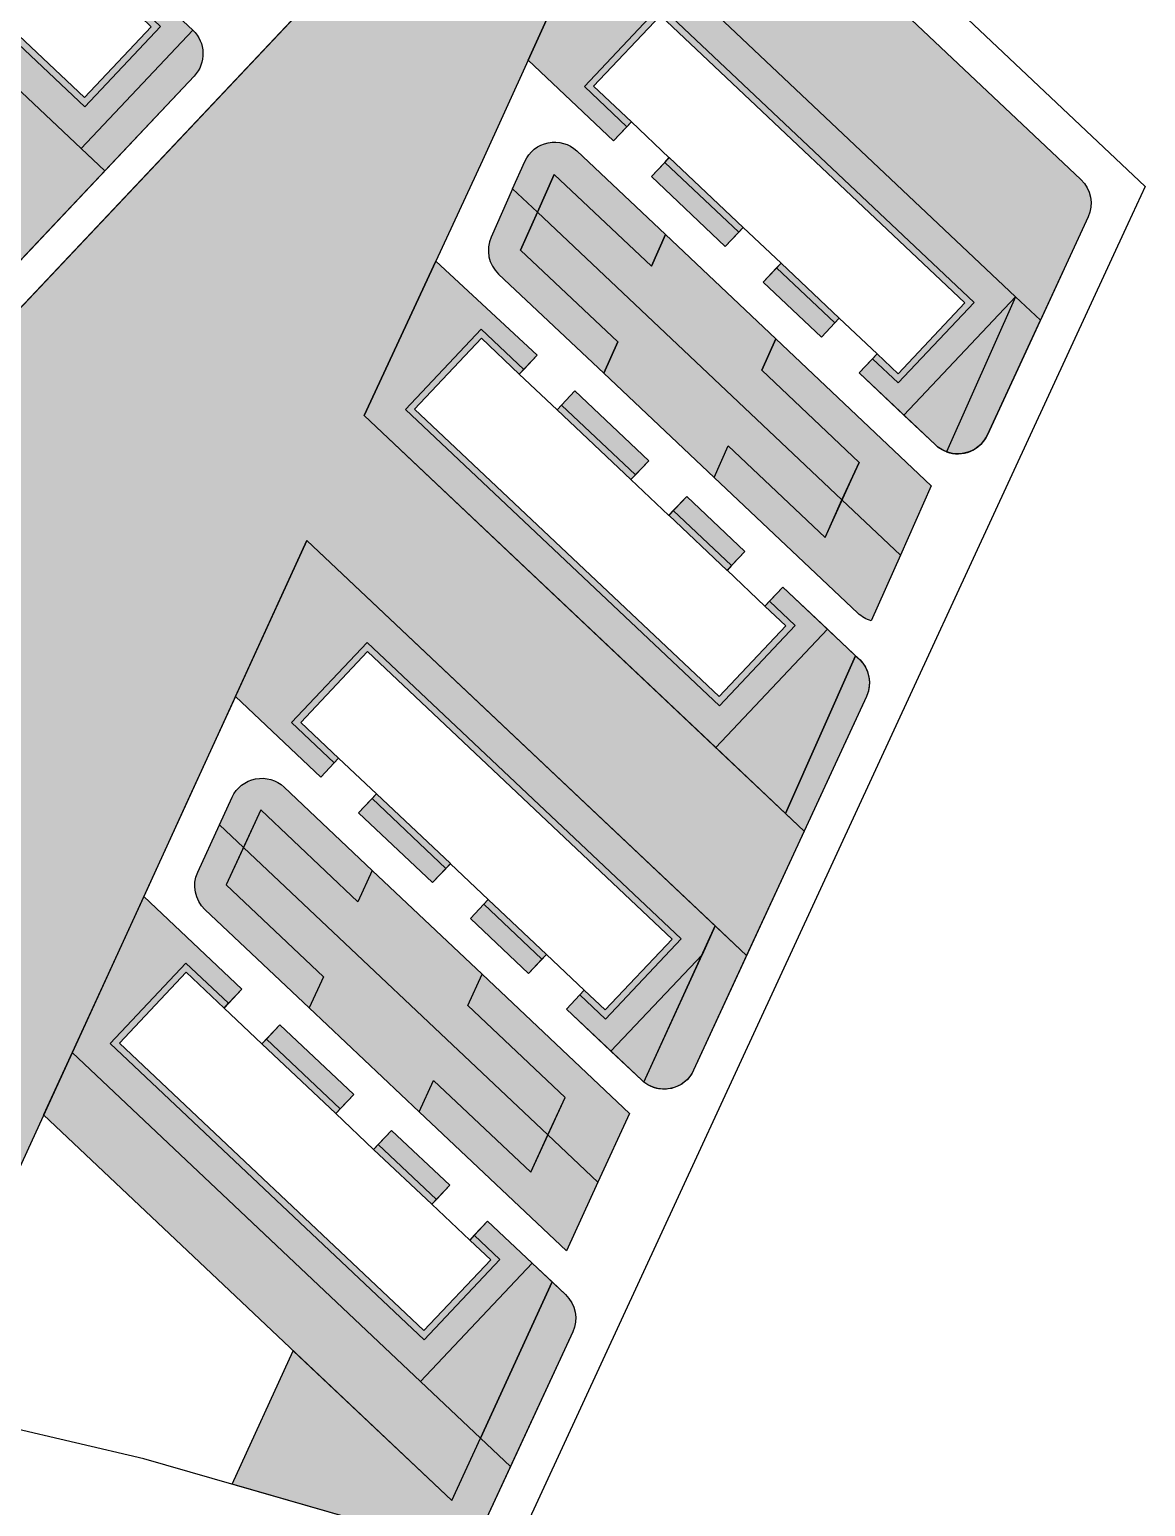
# Model space of a CAD drawing. Header units: millimetres. Extents: x 2240546 to 2245671, y 376439 to 383894.
# Drawn here: x 2243414.7 to 2243586.2, y 380646.7 to 380873.7 of the extents above; entities that cross this region are included whole.
import ezdxf

# ---------------------------------------------------------------- set-up
doc = ezdxf.new("R2010")
doc.units = ezdxf.units.MM
for name, color, linetype, true_color in [('благоустройство_внутридворовые_дороги', 7, 'Continuous', 0x000000), ('благоустройство_внутридворовые_площадки', 7, 'Continuous', 0x000000), ('благоустройство_зеленые насаждения', 7, 'Continuous', 0x000000), ('благоустройство_озеленение', 7, 'Continuous', 0x000000), ('благоустройство_отмостка', 7, 'Continuous', 0x000000), ('благоустройство_парковка', 7, 'Continuous', 0x000000), ('благоустройство_спорт', 7, 'Continuous', 0x000000)]:
    doc.layers.add(name, color=color, linetype=linetype, true_color=true_color)
for name, color, linetype, transparency in [('благоустройство_штриховка_внутридомовые_площадки', 221, 'Continuous', 0.5), ('благоустройство_штриховка_зеленые насаждения', 90, 'Continuous', 0.5), ('благоустройство_штриховка_озеленение', 105, 'Continuous', 0.5), ('благоустройство_штриховка_отмостка', 160, 'Continuous', 0.5), ('благоустройство_штриховка_парковка', 252, 'Continuous', 0.5), ('благоустройство_штриховка_спорт', 165, 'Continuous', 0.5)]:
    doc.layers.add(name, color=color, linetype=linetype, transparency=transparency)

msp = doc.modelspace()

# ---------------------------------------------------------------- hatches: boundary and pattern name
at = {"layer": 'благоустройство_штриховка_внутридомовые_площадки'}
h = msp.add_hatch(color=256, dxfattribs=at)
h.dxf.hatch_style = 1
edge = h.paths.add_edge_path()
edge.add_line((2243549.063335853, 380814.4235647134), (2243566.225057793, 380832.604984032))
edge.add_line((2243566.225057793, 380832.604984032), (2243555.621357352, 380808.771840796))
edge.add_arc((2243557.370053428, 380813.4560763024), 5.000000024477023, 226.6383800663928, 249.5286349224117, ccw=False)
edge.add_line((2243553.937050139, 380809.8209024878), (2243549.063335853, 380814.4235647134))
h = msp.add_hatch(color=256, dxfattribs=at)
h.dxf.hatch_style = 1
h.paths.add_polyline_path([(2243520.169423721, 380763.3191955733), (2243537.32231467, 380781.5065096038), (2243541.666590687, 380777.4067570152), (2243530.895333201, 380753.1970083591)])
h = msp.add_hatch(color=256, dxfattribs=at)
h.dxf.hatch_style = 1
edge = h.paths.add_edge_path()
edge.add_line((2243509.086807566, 380711.9195851831), (2243518.049251946, 380731.4664682487))
edge.add_line((2243518.049251946, 380731.4664682487), (2243504.051149347, 380716.6532753849))
edge.add_line((2243504.051149347, 380716.6532753849), (2243508.785934762, 380712.1818154884))
edge.add_arc((2243512.218938106, 380715.816989359), 5.000000102652403, 226.6383800521401, 231.2130642447967)
h = msp.add_hatch(color=256, dxfattribs=at)
h.dxf.hatch_style = 1
h.paths.add_polyline_path([(2243474.789643063, 380665.8958098685), (2243491.942534012, 380684.083123899), (2243495.000373316, 380681.1973992002), (2243483.999369483, 380657.2044653078)])
at = {"layer": 'благоустройство_штриховка_зеленые насаждения'}
h = msp.add_hatch(color=256, dxfattribs=at)
h.dxf.hatch_style = 1
h.paths.add_polyline_path([(2243421.218686549, 380716.4514529208), (2243416.816878283, 380706.8556069026), (2243479.598967946, 380647.6072917408), (2243483.999369483, 380657.2044653078)])
at = {"layer": 'благоустройство_штриховка_озеленение'}
h = msp.add_hatch(color=256, dxfattribs=at)
h.dxf.hatch_style = 1
h.paths.add_polyline_path([(2243393.083364985, 380913.5018079038), (2243395.143167079, 380915.6829123169), (2243385.633384978, 380924.6574235214), (2243368.48049403, 380906.47010949), (2243422.609046238, 380855.3882557696), (2243439.76761031, 380873.5702159967), (2243432.911509047, 380880.040412362), (2243430.854617311, 380877.8565614035), (2243434.799242104, 380874.133965131), (2243423.165732275, 380861.7988842883), (2243374.896934823, 380907.3508074426), (2243386.530444652, 380919.6858882869)])
h.paths.add_polyline_path([(2243398.901592626, 380908.0110670444), (2243400.96139472, 380910.1921714576), (2243412.322008304, 380899.4710053155), (2243410.262206209, 380897.2899009027)], flags=17)
h.paths.add_polyline_path([(2243416.08043385, 380891.7991600437), (2243418.140235944, 380893.9802644566), (2243427.093278985, 380885.5311555065), (2243425.036387248, 380883.3473045482)], flags=17)
h = msp.add_hatch(color=256, dxfattribs=at)
h.dxf.hatch_style = 1
edge = h.paths.add_edge_path()
edge.add_line((2243292.298866765, 380672.1389615147), (2243301.719471639, 380682.1214438571))
edge.add_line((2243301.719471639, 380682.1214438571), (2243280.766739256, 380690.5159991201))
edge.add_line((2243280.766739256, 380690.5159991201), (2243464.277631712, 380884.9721161057))
edge.add_line((2243464.277631712, 380884.9721161057), (2243496.457059055, 380919.0708358283))
edge.add_arc((2243500.093451101, 380915.6391230075), 4.999999999818117, 46.65871610468298, 136.658716103255, ccw=False)
edge.add_line((2243503.525163922, 380919.2755150538), (2243576.296644941, 380850.6000748867))
edge.add_arc((2243572.864932121, 380846.9636828403), 4.999999999865215, -24.81717559097177, 46.658716105598614, ccw=False)
edge.add_line((2243577.403190612, 380844.8650618973), (2243570.06014551, 380828.9857593945))
edge.add_line((2243570.06014551, 380828.9857593945), (2243566.225057793, 380832.604984032))
edge.add_line((2243566.225057793, 380832.604984032), (2243502.211958643, 380893.0150196544))
edge.add_line((2243502.211958643, 380893.0150196544), (2243491.305757834, 380868.9689498125))
edge.add_line((2243491.305757834, 380868.9689498125), (2243484.306865246, 380853.5377411869))
edge.add_line((2243484.306865246, 380853.5377411869), (2243477.119778872, 380838.0457052941))
edge.add_line((2243477.119778872, 380838.0457052941), (2243466.117130862, 380814.3290823056))
edge.add_line((2243466.117130862, 380814.3290823056), (2243533.762165869, 380750.4915392299))
edge.add_line((2243533.762165869, 380750.4915392299), (2243524.909000108, 380731.3466074778))
edge.add_line((2243524.909000108, 380731.3466074778), (2243457.313514329, 380795.1373902692))
edge.add_line((2243457.313514329, 380795.1373902692), (2243395.74694789, 380660.923618174))
edge.add_line((2243395.74694789, 380660.923618174), (2243368.141737666, 380664.4596065687))
edge.add_line((2243368.141737666, 380664.4596065687), (2243310.86894331, 380668.5329593073))
edge.add_line((2243310.86894331, 380668.5329593073), (2243292.298866765, 380672.1389615147))
h = msp.add_hatch(color=256, dxfattribs=at)
h.dxf.hatch_style = 1
h.paths.add_polyline_path([(2243343.999634178, 380902.0732460122), (2243357.696135981, 380916.6474554173), (2243426.245438273, 380851.9565429589), (2243412.518586993, 380837.4109747696)])
h = msp.add_hatch(color=256, dxfattribs=at)
h.dxf.hatch_style = 1
h.paths.add_polyline_path([(2243504.454749767, 380856.5512402543), (2243491.305757834, 380868.9689498126), (2243502.211958643, 380893.0150196544), (2243566.225057793, 380832.604984032), (2243549.063335853, 380814.4235647133), (2243542.210438706, 380820.8953373664), (2243544.272375911, 380823.074425154), (2243548.215679189, 380819.3504290439), (2243559.877194725, 380831.6909785926), (2243511.608388887, 380877.2429096614), (2243499.963052595, 380864.9194814512), (2243506.513777588, 380858.7330756194)])
h.paths.add_polyline_path([(2243510.271028203, 380851.0584346681), (2243512.330056026, 380853.2402700334), (2243523.686863612, 380842.5150723265), (2243521.627835791, 380840.3332369609)], flags=17)
h.paths.add_polyline_path([(2243527.444114227, 380834.8404313751), (2243529.503142049, 380837.0222667405), (2243538.456095053, 380828.5672330263), (2243536.394157848, 380826.3881452387)], flags=17)
h = msp.add_hatch(color=256, dxfattribs=at)
h.dxf.hatch_style = 1
h.paths.add_polyline_path([(2243466.117130862, 380814.3290823064), (2243477.119778872, 380838.0457052941), (2243492.698778951, 380823.618349495), (2243490.638976856, 380821.4372450809), (2243484.086056523, 380827.621325464), (2243472.452546694, 380815.2862446198), (2243520.721344146, 380769.7343214655), (2243532.354853975, 380782.0694023081), (2243528.410229182, 380785.7919985805), (2243530.467120919, 380787.9758495393), (2243537.32231467, 380781.5065096038), (2243520.169423721, 380763.3191955733)])
h.paths.add_polyline_path([(2243496.457204496, 380815.9465042215), (2243498.517006591, 380818.1276086357), (2243509.877620175, 380807.4064424942), (2243507.817818079, 380805.2253380803)], flags=17)
h.paths.add_polyline_path([(2243513.63604572, 380799.734597221), (2243515.695847815, 380801.9157016351), (2243524.648890857, 380793.4665926837), (2243522.59199912, 380791.282741725)], flags=17)
h = msp.add_hatch(color=256, dxfattribs=at)
h.dxf.hatch_style = 1
h.paths.add_polyline_path([(2243446.320618639, 380771.1731174157), (2243457.313514329, 380795.1373902693), (2243520.082662092, 380735.9012885561), (2243518.049251946, 380731.4664682487), (2243504.051149347, 380716.6532753849), (2243497.198252201, 380723.1250480381), (2243499.260189408, 380725.3041358274), (2243503.203492686, 380721.5801397173), (2243514.865008221, 380733.9206892659), (2243466.596202384, 380779.4726203348), (2243454.950866091, 380767.1491921245), (2243461.501591085, 380760.9627862931), (2243459.442563262, 380758.7809509274)])
h.paths.add_polyline_path([(2243465.258841699, 380753.2881453409), (2243467.317869522, 380755.4699807068), (2243478.674677108, 380744.744783), (2243476.615649285, 380742.562947634)], flags=17)
h.paths.add_polyline_path([(2243482.431927722, 380737.0701420474), (2243484.490955546, 380739.2519774139), (2243493.44390855, 380730.7969436998), (2243491.381971343, 380728.6178559107)], flags=17)
h = msp.add_hatch(color=256, dxfattribs=at)
h.dxf.hatch_style = 1
h.paths.add_polyline_path([(2243445.259196198, 380724.0138593763), (2243447.318998293, 380726.1949637902), (2243432.223207202, 380740.4410679408), (2243421.218686549, 380716.4514529208), (2243474.789643063, 380665.8958098685), (2243491.942534012, 380684.083123899), (2243485.087340261, 380690.5524638342), (2243483.030448524, 380688.3686128758), (2243486.975073318, 380684.6460166034), (2243475.341563488, 380672.3109357607), (2243427.072766036, 380717.8628589151), (2243438.706275865, 380730.1979397593)])
h.paths.add_polyline_path([(2243453.137225933, 380720.7042229307), (2243464.497839516, 380709.9830567891), (2243462.438037422, 380707.8019523755), (2243451.077423839, 380718.5231185169)], flags=17)
h.paths.add_polyline_path([(2243468.256265062, 380702.3112115163), (2243470.316067157, 380704.4923159299), (2243479.269110199, 380696.0432069786), (2243477.212218462, 380693.8593560202)], flags=17)
h = msp.add_hatch(color=256, dxfattribs=at)
h.dxf.hatch_style = 1
edge = h.paths.add_edge_path()
edge.add_line((2243455.20729003, 380670.6260512027), (2243479.598967946, 380647.6072917408))
edge.add_line((2243479.598967946, 380647.6072917408), (2243483.999369483, 380657.2044653078))
edge.add_line((2243483.999369483, 380657.2044653078), (2243488.611020479, 380652.8523873014))
edge.add_line((2243488.611020479, 380652.8523873014), (2243484.265334752, 380643.4548611664))
edge.add_arc((2243479.72707626, 380645.5534821086), 4.999999999968288, 253.9455468780289, 335.1828244185328, ccw=False)
edge.add_line((2243478.344322255, 380640.7484856094), (2243445.798191749, 380650.1144221579))
edge.add_line((2243445.798191749, 380650.1144221579), (2243455.20729003, 380670.6260512027))
at = {"layer": 'благоустройство_штриховка_отмостка'}
h = msp.add_hatch(color=256, dxfattribs=at)
h.dxf.hatch_style = 1
h.paths.add_polyline_path([(2243393.083364985, 380913.5018079038), (2243386.530444652, 380919.6858882869), (2243374.896934823, 380907.3508074426), (2243423.165732275, 380861.7988842883), (2243434.799242104, 380874.133965131), (2243430.854617311, 380877.8565614035), (2243430.168986732, 380877.128611084), (2243433.385848021, 380874.0928151666), (2243423.124569469, 380863.2127194479), (2243376.310328906, 380907.3919574071), (2243386.571607458, 380918.2720531272), (2243392.396764287, 380912.7747730992)])
h.paths.add_polyline_path([(2243398.901592626, 380908.0110670445), (2243410.262206209, 380897.2899009026), (2243409.575605511, 380896.5628660981), (2243398.214991928, 380907.2840322398)], flags=17)
h.paths.add_polyline_path([(2243415.384175406, 380891.0618987466), (2243416.08043385, 380891.7991600437), (2243425.036387248, 380883.3473045482), (2243424.350756669, 380882.6193542287)], flags=17)
h = msp.add_hatch(color=256, dxfattribs=at)
h.dxf.hatch_style = 1
h.paths.add_polyline_path([(2243512.330056026, 380853.2402700334), (2243513.020298629, 380853.971681094), (2243524.37320622, 380843.2423507817), (2243523.686863612, 380842.5150723265)], flags=17)
h.paths.add_polyline_path([(2243529.503142049, 380837.0222667405), (2243530.189484656, 380837.7495451956), (2243539.151766487, 380829.3024295794), (2243538.456095053, 380828.5672330263)], flags=17)
h.paths.add_polyline_path([(2243506.513777588, 380858.7330756194), (2243499.963052595, 380864.9194814512), (2243511.608388887, 380877.2429096614), (2243559.877194725, 380831.6909785926), (2243548.215679189, 380819.3504290439), (2243544.272375911, 380823.074425154), (2243544.959688313, 380823.8007877499), (2243548.1754719, 380820.763850258), (2243558.46308853, 380831.6505006575), (2243511.648839835, 380875.8297462928), (2243501.376914893, 380864.9597012883), (2243507.200120196, 380859.4603540745)])
h = msp.add_hatch(color=256, dxfattribs=at)
h.dxf.hatch_style = 1
h.paths.add_polyline_path([(2243495.766702336, 380815.2153381959), (2243496.457204496, 380815.9465042215), (2243507.817818079, 380805.2253380803), (2243507.123509206, 380804.490141164)], flags=17)
h.paths.add_polyline_path([(2243512.949445022, 380799.0075624165), (2243513.63604572, 380799.7345972211), (2243522.59199912, 380791.2827417249), (2243521.898029963, 380790.5459381386)], flags=17)
h.paths.add_polyline_path([(2243490.638976856, 380821.4372450809), (2243484.086056523, 380827.621325464), (2243472.452546694, 380815.2862446198), (2243520.721344146, 380769.7343214655), (2243532.354853975, 380782.0694023081), (2243528.410229182, 380785.7919985805), (2243527.721629729, 380785.0608961365), (2243530.936846287, 380782.02336051), (2243520.68018134, 380771.148156625), (2243473.865940777, 380815.3273945843), (2243484.127219329, 380826.2074903044), (2243489.952376158, 380820.7102102764)])
h = msp.add_hatch(color=256, dxfattribs=at)
h.dxf.hatch_style = 1
h.paths.add_polyline_path([(2243467.317869522, 380755.4699807068), (2243468.004212129, 380756.1972591618), (2243479.368724994, 380745.4802263022), (2243478.674677108, 380744.7447830001)], flags=17)
h.paths.add_polyline_path([(2243484.490955546, 380739.2519774139), (2243485.177298153, 380739.9792558689), (2243494.139579984, 380731.5321402528), (2243493.44390855, 380730.7969436998)], flags=17)
h.paths.add_polyline_path([(2243461.501591085, 380760.9627862931), (2243454.950866091, 380767.1491921245), (2243466.596202384, 380779.4726203348), (2243514.865008221, 380733.9206892659), (2243503.203492686, 380721.5801397173), (2243499.260189408, 380725.3041358274), (2243499.947501809, 380726.0304984233), (2243503.163285477, 380722.9935608552), (2243513.435210336, 380733.8636059355), (2243466.636653331, 380778.0594569662), (2243456.36472839, 380767.1894119617), (2243462.187933692, 380761.6900647481)])
h = msp.add_hatch(color=256, dxfattribs=at)
h.dxf.hatch_style = 1
h.paths.add_polyline_path([(2243445.259196198, 380724.0138593763), (2243438.706275865, 380730.1979397593), (2243427.072766036, 380717.8628589151), (2243475.341563488, 380672.3109357607), (2243486.975073318, 380684.6460166034), (2243483.030448524, 380688.3686128758), (2243482.344817945, 380687.6406625563), (2243485.561679234, 380684.604866639), (2243475.300400682, 380673.7247709203), (2243428.48616012, 380717.9040088795), (2243438.747438672, 380728.7841045997), (2243444.570643616, 380723.2847577229)])
h.paths.add_polyline_path([(2243467.560006619, 380701.5739502192), (2243468.256265062, 380702.3112115163), (2243477.212218462, 380693.8593560202), (2243476.526587883, 380693.1314057008)], flags=17)
h.paths.add_polyline_path([(2243450.390823141, 380717.7960837123), (2243451.077423839, 380718.5231185169), (2243462.438037422, 380707.8019523755), (2243461.751436723, 380707.074917571)], flags=17)
at = {"layer": 'благоустройство_штриховка_парковка'}
h = msp.add_hatch(color=256, dxfattribs=at)
h.dxf.hatch_style = 1
edge = h.paths.add_edge_path()
edge.add_line((2243404.293604637, 380951.0832894097), (2243400.377983847, 380954.7811425954))
edge.add_arc((2243403.826066714, 380958.4228050767), 5.015075381880311, 133.4359748721973, 226.5640251278027, ccw=False)
edge.add_line((2243400.377983847, 380962.064467558), (2243413.851793372, 380976.4017139768))
edge.add_line((2243413.851793372, 380976.4017139768), (2243421.434142166, 380969.2461479001))
edge.add_line((2243421.434142166, 380969.2461479001), (2243404.293604637, 380951.0832894097))
edge = h.paths.add_edge_path()
edge.add_line((2243461.729354415, 380896.8418344738), (2243478.8891365, 380915.0250853306))
edge.add_line((2243478.8891365, 380915.0250853306), (2243482.525528525, 380911.5933725298))
edge.add_line((2243482.525528525, 380911.5933725298), (2243468.797459266, 380897.0465137169))
edge.add_arc((2243465.161067219, 380900.4782265367), 5.000000000154956, 226.6587163787456, 316.65871612248884, ccw=False)
edge = h.paths.add_edge_path()
edge.add_line((2243422.609046238, 380855.3882557695), (2243439.767610324, 380873.5702159829))
edge.add_arc((2243436.335897489, 380869.9338239502), 4.999999999505014, -43.34128388580609, 46.65871588159149, ccw=False)
edge.add_line((2243439.972289536, 380866.5021111303), (2243426.245438273, 380851.9565429588))
edge.add_line((2243426.245438273, 380851.9565429588), (2243422.609046238, 380855.3882557695))
edge = h.paths.add_edge_path()
edge.add_line((2243357.696135981, 380916.6474554171), (2243371.385493306, 380931.2140625087))
edge.add_arc((2243375.029037727, 380927.7899445122), 4.999999999486873, 46.658716098273715, 136.7782641826004, ccw=False)
edge.add_line((2243378.460750547, 380931.4263365577), (2243382.31261599, 380927.791278551))
edge.add_line((2243382.31261599, 380927.791278551), (2243365.154051905, 380909.6093183391))
edge.add_line((2243365.154051905, 380909.6093183391), (2243357.696135981, 380916.6474554171))
edge = h.paths.add_edge_path()
edge.add_line((2243343.999634178, 380902.073246012), (2243351.427200621, 380895.0637501533))
edge.add_line((2243351.427200621, 380895.0637501533), (2243334.286677062, 380876.9009064672))
edge.add_line((2243334.286677062, 380876.9009064672), (2243330.525786866, 380880.4526344157))
edge.add_arc((2243333.958790141, 380884.0878082097), 5.000000000323319, 136.7782641794499, 226.6383800163195, ccw=False)
edge.add_line((2243330.315245721, 380887.5119262069), (2243343.999634178, 380902.073246012))
edge = h.paths.add_edge_path()
edge.add_line((2243391.721136385, 380822.6606697884), (2243408.882194954, 380840.8426875838))
edge.add_line((2243408.882194954, 380840.8426875838), (2243412.518586993, 380837.4109747697))
edge.add_line((2243412.518586993, 380837.4109747697), (2243398.790568781, 380822.8641700484))
edge.add_arc((2243395.15413966, 380826.2958435824), 4.999999999812039, 226.638380020199, 316.6593351103561, ccw=False)
edge = h.paths.add_edge_path()
edge.add_arc((2243366.328955947, 380795.7514261803), 4.999999999253488, -43.341283889953615, 46.65871609164623, ccw=False)
edge.add_line((2243369.965347993, 380792.3197133603), (2243356.238496739, 380777.7741452013))
edge.add_line((2243356.238496739, 380777.7741452013), (2243352.602104692, 380781.2058580228))
edge.add_line((2243352.602104692, 380781.2058580228), (2243369.760668768, 380799.3878182254))
edge = h.paths.add_edge_path()
edge.add_line((2243287.843976785, 380842.3189874535), (2243301.533364656, 380856.8856270468))
edge.add_arc((2243305.176878531, 380853.4614765483), 4.999999999446987, 46.658716100562685, 136.7777530750383, ccw=False)
edge.add_line((2243308.608591352, 380857.097868594), (2243312.305674444, 380853.608880804))
edge.add_line((2243312.305674444, 380853.608880804), (2243295.147110359, 380835.4269205924))
edge.add_line((2243295.147110359, 380835.4269205924), (2243287.843976785, 380842.3189874535))
edge = h.paths.add_edge_path()
edge.add_line((2243264.264038333, 380802.7018753035), (2243260.645969201, 380806.1187251942))
edge.add_arc((2243264.078972475, 380809.753898988), 4.999999999194873, 136.6874933136208, 226.6383800261262, ccw=False)
edge.add_line((2243260.440857286, 380813.1837849719), (2243274.147474982, 380827.7447780485))
edge.add_line((2243274.147474982, 380827.7447780485), (2243281.420259075, 380820.8813524066))
edge.add_line((2243281.420259075, 380820.8813524066), (2243264.264038333, 380802.7018753035))
edge = h.paths.add_edge_path()
edge.add_line((2243321.699787898, 380748.4604201406), (2243338.875253409, 380766.6602898381))
edge.add_line((2243338.875253409, 380766.6602898381), (2243342.511645458, 380763.2285770132))
edge.add_line((2243342.511645458, 380763.2285770132), (2243328.767892987, 380748.6650995899))
edge.add_arc((2243325.131500702, 380752.0968129488), 5.000000542854925, 226.6587222326264, 316.65871349777035, ccw=False)
edge = h.paths.add_edge_path()
edge.add_line((2243299.753727259, 380725.205420517), (2243277.83259455, 380701.9768356095))
edge.add_arc((2243281.264307369, 380705.6132276573), 4.999999999602799, 226.6587161321089, 316.6587161197966)
edge.add_line((2243284.900699416, 380702.1815148376), (2243299.958406481, 380718.1373156532))
edge.add_arc((2243296.322014434, 380721.5690284738), 5.00000000003693, 316.6587161083726, 406.6587160489153)
edge = h.paths.add_edge_path()
edge.add_line((2243225.140168813, 380761.2445228457), (2243222.087945858, 380758.010254753))
edge.add_line((2243222.087945858, 380758.010254753), (2243218.780924858, 380761.3346164114))
edge.add_arc((2243222.060687181, 380765.1448043329), 5.027362418767105, 136.8183629366926, 229.2785401982151, ccw=False)
edge.add_line((2243218.394794919, 380768.5850960084), (2243231.626257839, 380782.6198442365))
edge.add_arc((2243235.264373029, 380779.1899582519), 5.000000000265772, 46.658716110634316, 136.687493315603, ccw=False)
edge.add_line((2243238.69608585, 380782.8263502989), (2243242.298732917, 380779.4264830772))
edge.add_line((2243242.298732917, 380779.4264830772), (2243225.140168813, 380761.2445228457))
h = msp.add_hatch(color=256, dxfattribs=at)
h.dxf.hatch_style = 1
h.paths.add_polyline_path([(2243539.558465898, 380801.3960513046), (2243542.201849419, 380807.1489483956), (2243527.221106752, 380821.2965357057), (2243529.375627028, 380826.1390895511), (2243553.297171998, 380803.5479434655), (2243548.560195497, 380792.9009961954)])
edge = h.paths.add_edge_path()
edge.add_line((2243488.931676925, 380849.1732432639), (2243490.812852163, 380853.3993873987))
edge.add_arc((2243495.380750268, 380851.3660878877), 4.999999999394566, 46.63838001082388, 156.0048129440519, ccw=False)
edge.add_line((2243498.813753543, 380855.001261681), (2243512.42048677, 380842.151268152))
edge.add_line((2243512.42048677, 380842.151268152), (2243510.265966494, 380837.3087143066))
edge.add_line((2243510.265966494, 380837.3087143066), (2243495.342215432, 380851.4024796045))
edge.add_line((2243495.342215432, 380851.4024796045), (2243492.747143714, 380845.5725351644))
edge.add_line((2243492.747143714, 380845.5725351644), (2243488.931676925, 380849.1732432639))
h = msp.add_hatch(color=256, dxfattribs=at)
h.dxf.hatch_style = 1
edge = h.paths.add_edge_path()
edge.add_line((2243502.935559075, 380820.8327066191), (2243505.089810574, 380825.6746563551))
edge.add_line((2243505.089810574, 380825.6746563551), (2243490.16116639, 380839.7630216882))
edge.add_line((2243490.16116639, 380839.7630216882), (2243492.747143714, 380845.5725351636))
edge.add_line((2243492.747143714, 380845.5725351636), (2243488.931676925, 380849.1732432646))
edge.add_line((2243488.931676925, 380849.1732432646), (2243485.63181123, 380841.7599476975))
edge.add_arc((2243490.199709333, 380839.7266481856), 4.999999999300537, 156.0048129333508, 226.658716113818)
edge.add_line((2243486.767996514, 380836.0902561392), (2243502.935559075, 380820.8327066191))
edge = h.paths.add_edge_path()
edge.add_line((2243519.894265628, 380804.8285437124), (2243522.048517128, 380809.6704934484))
edge.add_line((2243522.048517128, 380809.6704934484), (2243536.973364091, 380795.5857116047))
edge.add_line((2243536.973364091, 380795.5857116047), (2243539.558465903, 380801.396051317))
edge.add_line((2243539.558465903, 380801.396051317), (2243548.560195497, 380792.9009961956))
edge.add_line((2243548.560195497, 380792.9009961956), (2243544.066601005, 380782.8010804416))
edge.add_arc((2243545.420118232, 380787.614394389), 5.000000003794283, 226.6626712670686, 254.2938697900658, ccw=False)
edge.add_line((2243541.988656439, 380783.9777654552), (2243519.894265628, 380804.8285437124))
h = msp.add_hatch(color=256, dxfattribs=at)
h.dxf.hatch_style = 1
edge = h.paths.add_edge_path()
edge.add_arc((2243557.370053413, 380813.4560762828), 5.000000000888328, 249.5286350037675, 335.1828244062426)
edge.add_line((2243561.908311905, 380811.3574553391), (2243570.06014551, 380828.9857593945))
edge.add_line((2243570.06014551, 380828.9857593945), (2243566.225057793, 380832.604984032))
edge.add_line((2243566.225057793, 380832.604984032), (2243555.621357352, 380808.771840796))
edge = h.paths.add_edge_path()
edge.add_arc((2243538.661236928, 380773.269226732), 5.113834966402852, -24.395130626133778, 54.00668900837297, ccw=False)
edge.add_line((2243543.318502397, 380771.1570746516), (2243533.762165869, 380750.4915392298))
edge.add_line((2243533.762165869, 380750.4915392298), (2243530.895333201, 380753.1970083592))
edge.add_line((2243530.895333201, 380753.1970083592), (2243541.666590687, 380777.4067570152))
edge = h.paths.add_edge_path()
edge.add_line((2243520.082662092, 380735.9012885561), (2243524.909000108, 380731.3466074778))
edge.add_line((2243524.909000108, 380731.3466074778), (2243516.757175421, 380713.718322695))
edge.add_arc((2243512.218938038, 380715.8169892826), 4.999999999576366, 231.2130643025964, 335.18224814000035, ccw=False)
edge.add_line((2243509.086807567, 380711.9195851839), (2243520.082662092, 380735.9012885561))
edge = h.paths.add_edge_path()
edge.add_line((2243483.999369483, 380657.2044653078), (2243495.000373316, 380681.1973991999))
edge.add_line((2243495.000373316, 380681.1973991999), (2243497.060811339, 380679.2529357075))
edge.add_arc((2243493.629098519, 380675.6165436611), 4.999999999503279, -24.81717558189058, 46.65871610902161, ccw=False)
edge.add_line((2243498.16735701, 380673.517922719), (2243488.611020479, 380652.8523873014))
edge.add_line((2243488.611020479, 380652.8523873014), (2243483.999369483, 380657.2044653078))
h = msp.add_hatch(color=256, dxfattribs=at)
h.dxf.hatch_style = 1
h.paths.add_polyline_path([(2243484.247741879, 380728.4780642797), (2243506.879331953, 380707.1051321325), (2243502.041015788, 380696.5528769319), (2243494.362482321, 380703.7992137972), (2243497.001982253, 380709.5559018542), (2243482.047276471, 380723.6789003235)])
edge = h.paths.add_edge_path()
edge.add_line((2243443.872949848, 380751.4468749113), (2243445.817699277, 380755.6863862529))
edge.add_arc((2243450.362357247, 380753.601659906), 5.000000000007952, 46.63838001974108, 155.358120768924, ccw=False)
edge.add_line((2243453.795360522, 380757.2368337), (2243467.358596439, 380744.4279183734))
edge.add_line((2243467.358596439, 380744.4279183734), (2243465.158131029, 380739.6287544155))
edge.add_line((2243465.158131029, 380739.6287544155), (2243450.201456014, 380753.7536125989))
edge.add_line((2243450.201456014, 380753.7536125989), (2243447.551055214, 380747.9757966613))
edge.add_line((2243447.551055214, 380747.9757966613), (2243443.872949848, 380751.4468749113))
h = msp.add_hatch(color=256, dxfattribs=at)
h.dxf.hatch_style = 1
edge = h.paths.add_edge_path()
edge.add_line((2243457.671348585, 380723.3002557631), (2243441.63919323, 380738.4300196582))
edge.add_arc((2243445.070906051, 380742.0664117037), 4.999999999230218, 155.3581207614429, 226.6587160987316, ccw=False)
edge.add_line((2243440.526248083, 380744.1511380509), (2243443.872949848, 380751.4468749113))
edge.add_line((2243443.872949848, 380751.4468749113), (2243447.551055214, 380747.9757966613))
edge.add_line((2243447.551055214, 380747.9757966613), (2243444.909970243, 380742.2182890251))
edge.add_line((2243444.909970243, 380742.2182890251), (2243459.871549355, 380728.0988425507))
edge.add_line((2243459.871549355, 380728.0988425507), (2243457.671348585, 380723.3002557631))
h.paths.add_polyline_path([(2243494.362482321, 380703.7992137972), (2243502.041015788, 380696.5528769319), (2243497.200574085, 380685.9959859836), (2243474.564122214, 380707.3583146636), (2243476.764322982, 380712.1569014468), (2243491.722241387, 380698.0409096323)])
at = {"layer": 'благоустройство_штриховка_спорт'}
h = msp.add_hatch(color=256, dxfattribs=at)
h.dxf.hatch_style = 1
h.paths.add_polyline_path([(2243492.747143714, 380845.5725351639), (2243495.342215432, 380851.4024796045), (2243510.265966494, 380837.3087143066), (2243512.42048677, 380842.151268152), (2243529.375627028, 380826.1390895512), (2243527.221106752, 380821.2965357058), (2243542.201849419, 380807.1489483956), (2243539.558465901, 380801.3960513131)])
h = msp.add_hatch(color=256, dxfattribs=at)
h.dxf.hatch_style = 1
h.paths.add_polyline_path([(2243492.747143714, 380845.5725351645), (2243490.16116639, 380839.7630216882), (2243505.089810574, 380825.6746563551), (2243502.935559075, 380820.8327066191), (2243519.894265628, 380804.8285437125), (2243522.048517128, 380809.6704934485), (2243536.973364091, 380795.5857116047), (2243539.558465898, 380801.3960513046)])
h = msp.add_hatch(color=256, dxfattribs=at)
h.dxf.hatch_style = 1
h.paths.add_polyline_path([(2243467.358596438, 380744.4279183716), (2243465.158131029, 380739.6287544155), (2243450.201456014, 380753.7536125989), (2243447.551055214, 380747.9757966611), (2243494.362482321, 380703.7992137974), (2243497.001982253, 380709.5559018546), (2243482.047276471, 380723.6789003236), (2243484.247741879, 380728.4780642797)])
h = msp.add_hatch(color=256, dxfattribs=at)
h.dxf.hatch_style = 1
h.paths.add_polyline_path([(2243447.551055214, 380747.975796661), (2243444.909970243, 380742.2182890251), (2243459.871549355, 380728.0988425507), (2243457.671348587, 380723.3002557675), (2243474.564122214, 380707.3583146636), (2243476.764322982, 380712.1569014469), (2243491.722241387, 380698.0409096323), (2243494.362482321, 380703.7992137973)])

# ---------------------------------------------------------------- linework, layer by layer
at = {"layer": 'благоустройство_внутридворовые_дороги'}
for points in [[(2243544.10982275, 381090.4181620236, 0.1818994325673303), (2243506.587742704, 381074.713142784), (2243487.339432858, 381054.314597073), (2243435.110150063, 380998.9642093725, 0.4141977932263884), (2243435.315014046, 380991.896300292), (2243586.171366257, 380849.5311011097), (2243583.515416528, 380843.7876215848), (2243490.597536926, 380642.8531185214, 0.4410197066688025), (2243493.456607636, 380636.0448979792), (2243560.341483357, 380612.1973789323), (2243679.528113521, 380564.1816204127), (2243807.507423987, 380513.7828000354), (2243860.475221563, 380493.6782017613, 0.5629977559706372), (2243873.954863821, 380504.1997807116), (2243861.209808682, 380612.1604758243, 0.1605629626930883), (2243791.097908306, 380756.9238595267, -0.1501426707143019), (2243754.406547952, 380834.0268212652), (2243728.459032039, 381072.5808065223, 0.3828248066154814), (2243708.576301623, 381090.4181620236), (2243544.10982275, 381090.4181620236)], [(2243280.766739256, 380690.5159991201), (2243368.43971948, 380783.418099212), (2243496.457059055, 380919.0708358283, -0.4142135623721771)], [(2243503.525163922, 380919.2755150538), (2243576.296644941, 380850.6000748867, -0.3223932855789519), (2243577.403190612, 380844.8650618973), (2243561.908311905, 380811.3574553391, -0.5125214090773872), (2243553.937050139, 380809.8209024878), (2243542.210438706, 380820.8953373664), (2243544.959688313, 380823.8007877499), (2243539.143407455, 380829.2935956222), (2243536.394157848, 380826.3881452387), (2243527.444114227, 380834.8404313751), (2243530.189484656, 380837.7495451956), (2243524.37320622, 380843.2423507817), (2243521.62783579, 380840.3332369612), (2243510.271028203, 380851.0584346681), (2243513.016398633, 380853.9675484885), (2243507.200120196, 380859.4603540746), (2243504.454749767, 380856.5512402543), (2243491.305757834, 380868.9689498128), (2243484.306865246, 380853.5377411869), (2243477.119778872, 380838.0457052941), (2243492.698778951, 380823.618349495), (2243489.950424265, 380820.7081434361), (2243495.766702336, 380815.215338196), (2243498.517006591, 380818.1276086357), (2243509.877620175, 380807.4064424942), (2243507.123509206, 380804.490141164), (2243512.939787277, 380798.997335924), (2243515.695847815, 380801.9157016351), (2243524.648890857, 380793.4665926837), (2243521.906368541, 380790.5547914055), (2243527.721629729, 380785.0608961365), (2243530.467120919, 380787.9758495393), (2243542.211956725, 380776.8920876397, -0.3223932855508126), (2243543.318502397, 380771.1570746509), (2243516.757196529, 380713.7183683402, -0.5125214091265626), (2243508.785934762, 380712.1818154885), (2243497.198252201, 380723.1250480381), (2243499.947501809, 380726.0304984233), (2243494.131220952, 380731.5233062956), (2243491.381971343, 380728.6178559107), (2243482.431927722, 380737.0701420474), (2243485.177298153, 380739.9792558689), (2243479.361019716, 380745.4720614552), (2243476.615649285, 380742.562947634), (2243465.258841699, 380753.2881453409), (2243468.004212129, 380756.1972591618), (2243462.187933692, 380761.6900647481), (2243459.442563262, 380758.7809509274), (2243446.320618639, 380771.1731174161), (2243439.266100439, 380755.7944215952), (2243439.266100439, 380755.7944215949), (2243432.223207202, 380740.4410679408), (2243447.318998293, 380726.1949637902), (2243444.570643607, 380723.2847577314), (2243450.390823141, 380717.7960837123), (2243453.137225933, 380720.7042229307), (2243464.497839516, 380709.9830567891), (2243461.743728548, 380707.0667554592), (2243467.560006619, 380701.5739502192), (2243470.316067157, 380704.4923159299), (2243479.269110199, 380696.0432069786), (2243476.526587883, 380693.1314057008), (2243482.344817945, 380687.6406625563), (2243485.087340261, 380690.5524638342), (2243497.060811339, 380679.2529357075, -0.3223932855733009), (2243498.16735701, 380673.5179227188), (2243484.265334752, 380643.4548611666, -0.3700961540313932)], [(2243432.911509047, 380880.040412362), (2243439.76761031, 380873.5702159967, -0.4142135623044687), (2243439.972289536, 380866.5021111303), (2243398.790531707, 380822.8641307625)]]:
    msp.add_lwpolyline(points, format="xyb", dxfattribs=at)
msp.add_lwpolyline([(2243529.375627028, 380826.1390895513), (2243512.42048677, 380842.151268152), (2243510.265966494, 380837.3087143066), (2243495.342215432, 380851.4024796045), (2243490.16116639, 380839.7630216882), (2243505.089810574, 380825.6746563551), (2243502.935559075, 380820.8327066191), (2243519.894265625, 380804.8285437054), (2243522.048517128, 380809.6704934485), (2243536.973364091, 380795.5857116047), (2243542.201849419, 380807.1489483956), (2243527.221106752, 380821.2965357058)], close=True, dxfattribs=at)
for points in [[(2243444.909970243, 380742.2182890251), (2243459.871549355, 380728.0988425507), (2243457.671348585, 380723.3002557631), (2243474.56412221, 380707.3583146558), (2243476.764322982, 380712.1569014469), (2243491.722241387, 380698.0409096323), (2243497.001982253, 380709.5559018546), (2243482.047276471, 380723.6789003236), (2243484.247741879, 380728.4780642809), (2243467.358596439, 380744.4279183734), (2243465.158131029, 380739.6287544155), (2243450.201456014, 380753.7536125989), (2243444.909970243, 380742.2182890251)], [(2243478.344322255, 380640.7484856094), (2243432.221626506, 380654.021407309), (2243411.229577099, 380658.9404274374), (2243368.141737666, 380664.4596065687), (2243310.86894331, 380668.5329593073)]]:
    msp.add_lwpolyline(points, dxfattribs=at)
at = {"layer": 'благоустройство_внутридворовые_площадки'}
for points in [[(2243549.063335853, 380814.4235647134), (2243566.225057793, 380832.604984032), (2243555.621357352, 380808.771840796, -0.1002110196498625), (2243553.937050139, 380809.8209024878)], [(2243509.086807566, 380711.9195851831), (2243518.049251946, 380731.4664682487), (2243504.051149347, 380716.6532753849), (2243508.785934762, 380712.1818154884, 0.01996347680094701)]]:
    msp.add_lwpolyline(points, format="xyb", close=True, dxfattribs=at)
for points in [[(2243520.169423721, 380763.3191955733), (2243537.32231467, 380781.5065096038), (2243541.666590687, 380777.4067570152), (2243530.895333201, 380753.1970083591)], [(2243474.789643063, 380665.8958098685), (2243491.942534012, 380684.083123899), (2243495.000373316, 380681.1973992002), (2243483.999369483, 380657.2044653078)]]:
    msp.add_lwpolyline(points, close=True, dxfattribs=at)
at = {"layer": 'благоустройство_зеленые насаждения'}
msp.add_lwpolyline([(2243421.218686549, 380716.4514529208), (2243416.816878283, 380706.8556069026), (2243479.598967946, 380647.6072917408), (2243483.999369483, 380657.2044653078)], close=True, dxfattribs=at)
at = {"layer": 'благоустройство_озеленение'}
for points in [[(2243393.083364985, 380913.5018079038), (2243395.143167079, 380915.6829123169), (2243385.633384978, 380924.6574235214), (2243368.48049403, 380906.47010949), (2243422.609046238, 380855.3882557696), (2243439.76761031, 380873.5702159967), (2243432.911509047, 380880.040412362), (2243430.854617311, 380877.8565614035), (2243434.799242104, 380874.133965131), (2243423.165732275, 380861.7988842883), (2243374.896934823, 380907.3508074426), (2243386.530444652, 380919.6858882869)], [(2243343.999634178, 380902.0732460122), (2243357.696135981, 380916.6474554173), (2243426.245438273, 380851.9565429589), (2243412.518586993, 380837.4109747696)], [(2243504.454749767, 380856.5512402543), (2243491.305757834, 380868.9689498126), (2243502.211958643, 380893.0150196544), (2243566.225057793, 380832.604984032), (2243549.063335853, 380814.4235647133), (2243542.210438706, 380820.8953373664), (2243544.272375911, 380823.074425154), (2243548.215679189, 380819.3504290439), (2243559.877194725, 380831.6909785926), (2243511.608388887, 380877.2429096614), (2243499.963052595, 380864.9194814512), (2243506.513777588, 380858.7330756194)], [(2243510.271028203, 380851.0584346681), (2243512.330056026, 380853.2402700334), (2243523.686863612, 380842.5150723265), (2243521.627835791, 380840.3332369609)], [(2243466.117130862, 380814.3290823064), (2243477.119778872, 380838.0457052941), (2243492.698778951, 380823.618349495), (2243490.638976856, 380821.4372450809), (2243484.086056523, 380827.621325464), (2243472.452546694, 380815.2862446198), (2243520.721344146, 380769.7343214655), (2243532.354853975, 380782.0694023081), (2243528.410229182, 380785.7919985805), (2243530.467120919, 380787.9758495393), (2243537.32231467, 380781.5065096038), (2243520.169423721, 380763.3191955733)], [(2243527.444114227, 380834.8404313751), (2243529.503142049, 380837.0222667405), (2243538.456095053, 380828.5672330263), (2243536.394157848, 380826.3881452387)], [(2243496.457204496, 380815.9465042215), (2243498.517006591, 380818.1276086357), (2243509.877620175, 380807.4064424942), (2243507.817818079, 380805.2253380803)], [(2243513.63604572, 380799.734597221), (2243515.695847815, 380801.9157016351), (2243524.648890857, 380793.4665926837), (2243522.59199912, 380791.282741725)], [(2243446.320618639, 380771.1731174157), (2243457.313514329, 380795.1373902693), (2243520.082662092, 380735.9012885561), (2243518.049251946, 380731.4664682487), (2243504.051149347, 380716.6532753849), (2243497.198252201, 380723.1250480381), (2243499.260189408, 380725.3041358274), (2243503.203492686, 380721.5801397173), (2243514.865008221, 380733.9206892659), (2243466.596202384, 380779.4726203348), (2243454.950866091, 380767.1491921245), (2243461.501591085, 380760.9627862931), (2243459.442563262, 380758.7809509274)], [(2243465.258841699, 380753.2881453409), (2243467.317869522, 380755.4699807068), (2243478.674677108, 380744.744783), (2243476.615649285, 380742.562947634)], [(2243445.259196198, 380724.0138593763), (2243447.318998293, 380726.1949637902), (2243432.223207202, 380740.4410679408), (2243421.218686549, 380716.4514529208), (2243474.789643063, 380665.8958098685), (2243491.942534012, 380684.083123899), (2243485.087340261, 380690.5524638342), (2243483.030448524, 380688.3686128758), (2243486.975073318, 380684.6460166034), (2243475.341563488, 380672.3109357607), (2243427.072766036, 380717.8628589151), (2243438.706275865, 380730.1979397593)], [(2243482.431927722, 380737.0701420474), (2243484.490955546, 380739.2519774139), (2243493.44390855, 380730.7969436998), (2243491.381971343, 380728.6178559107)], [(2243453.137225933, 380720.7042229307), (2243464.497839516, 380709.9830567891), (2243462.438037422, 380707.8019523755), (2243451.077423839, 380718.5231185169)], [(2243468.256265062, 380702.3112115163), (2243470.316067157, 380704.4923159299), (2243479.269110199, 380696.0432069786), (2243477.212218462, 380693.8593560202)]]:
    msp.add_lwpolyline(points, close=True, dxfattribs=at)
for points in [[(2243292.298866765, 380672.1389615147), (2243301.719471639, 380682.1214438571), (2243280.766739256, 380690.5159991201), (2243464.277631712, 380884.9721161057), (2243496.457059055, 380919.0708358283, -0.4142135623706152), (2243503.525163922, 380919.2755150538), (2243576.296644941, 380850.6000748867, -0.3223932855922593), (2243577.403190612, 380844.8650618973), (2243570.06014551, 380828.9857593945), (2243566.225057793, 380832.604984032), (2243502.211958643, 380893.0150196544), (2243491.305757834, 380868.9689498125), (2243484.306865246, 380853.5377411869), (2243477.119778872, 380838.0457052941), (2243466.117130862, 380814.3290823056), (2243533.762165869, 380750.4915392299), (2243524.909000108, 380731.3466074778), (2243457.313514329, 380795.1373902692), (2243395.74694789, 380660.923618174), (2243368.141737666, 380664.4596065687), (2243310.86894331, 380668.5329593073)], [(2243455.20729003, 380670.6260512027), (2243479.598967946, 380647.6072917408), (2243483.999369483, 380657.2044653078), (2243488.611020479, 380652.8523873014), (2243484.265334752, 380643.4548611664, -0.3700961540409209), (2243478.344322255, 380640.7484856094), (2243445.798191749, 380650.1144221579)]]:
    msp.add_lwpolyline(points, format="xyb", close=True, dxfattribs=at)
at = {"layer": 'благоустройство_отмостка'}
for points in [[(2243393.083364985, 380913.5018079038), (2243386.530444652, 380919.6858882869), (2243374.896934823, 380907.3508074426), (2243423.165732275, 380861.7988842883), (2243434.799242104, 380874.133965131), (2243430.854617311, 380877.8565614035), (2243430.168986732, 380877.128611084), (2243433.385848021, 380874.0928151666), (2243423.124569469, 380863.2127194479), (2243376.310328906, 380907.3919574071), (2243386.571607458, 380918.2720531272), (2243392.396764287, 380912.7747730992)], [(2243506.513777588, 380858.7330756194), (2243499.963052595, 380864.9194814512), (2243511.608388887, 380877.2429096614), (2243559.877194725, 380831.6909785926), (2243548.215679189, 380819.3504290439), (2243544.272375911, 380823.074425154), (2243544.959688313, 380823.8007877499), (2243548.1754719, 380820.763850258), (2243558.46308853, 380831.6505006575), (2243511.648839835, 380875.8297462928), (2243501.376914893, 380864.9597012883), (2243507.200120196, 380859.4603540745)], [(2243512.330056026, 380853.2402700334), (2243513.020298629, 380853.971681094), (2243524.37320622, 380843.2423507817), (2243523.686863612, 380842.5150723265)], [(2243529.503142049, 380837.0222667405), (2243530.189484656, 380837.7495451956), (2243539.151766487, 380829.3024295794), (2243538.456095053, 380828.5672330263)], [(2243490.638976856, 380821.4372450809), (2243484.086056523, 380827.621325464), (2243472.452546694, 380815.2862446198), (2243520.721344146, 380769.7343214655), (2243532.354853975, 380782.0694023081), (2243528.410229182, 380785.7919985805), (2243527.721629729, 380785.0608961365), (2243530.936846287, 380782.02336051), (2243520.68018134, 380771.148156625), (2243473.865940777, 380815.3273945843), (2243484.127219329, 380826.2074903044), (2243489.952376158, 380820.7102102764)], [(2243495.766702336, 380815.2153381959), (2243496.457204496, 380815.9465042215), (2243507.817818079, 380805.2253380803), (2243507.123509206, 380804.490141164)], [(2243512.949445022, 380799.0075624165), (2243513.63604572, 380799.7345972211), (2243522.59199912, 380791.2827417249), (2243521.898029963, 380790.5459381386)], [(2243461.501591085, 380760.9627862931), (2243454.950866091, 380767.1491921245), (2243466.596202384, 380779.4726203348), (2243514.865008221, 380733.9206892659), (2243503.203492686, 380721.5801397173), (2243499.260189408, 380725.3041358274), (2243499.947501809, 380726.0304984233), (2243503.163285477, 380722.9935608552), (2243513.435210336, 380733.8636059355), (2243466.636653331, 380778.0594569662), (2243456.36472839, 380767.1894119617), (2243462.187933692, 380761.6900647481)], [(2243467.317869522, 380755.4699807068), (2243468.004212129, 380756.1972591618), (2243479.368724994, 380745.4802263022), (2243478.674677108, 380744.7447830001)], [(2243484.490955546, 380739.2519774139), (2243485.177298153, 380739.9792558689), (2243494.139579984, 380731.5321402528), (2243493.44390855, 380730.7969436998)], [(2243445.259196198, 380724.0138593763), (2243438.706275865, 380730.1979397593), (2243427.072766036, 380717.8628589151), (2243475.341563488, 380672.3109357607), (2243486.975073318, 380684.6460166034), (2243483.030448524, 380688.3686128758), (2243482.344817945, 380687.6406625563), (2243485.561679234, 380684.604866639), (2243475.300400682, 380673.7247709203), (2243428.48616012, 380717.9040088795), (2243438.747438672, 380728.7841045997), (2243444.570643616, 380723.2847577229)], [(2243450.390823141, 380717.7960837123), (2243451.077423839, 380718.5231185169), (2243462.438037422, 380707.8019523755), (2243461.751436723, 380707.074917571)], [(2243467.560006619, 380701.5739502192), (2243468.256265062, 380702.3112115163), (2243477.212218462, 380693.8593560202), (2243476.526587883, 380693.1314057008)]]:
    msp.add_lwpolyline(points, close=True, dxfattribs=at)
at = {"layer": 'благоустройство_парковка'}
for points in [[(2243422.609046238, 380855.3882557695), (2243439.767610324, 380873.5702159829, -0.4142135611837638), (2243439.972289536, 380866.5021111303), (2243426.245438273, 380851.9565429588)], [(2243488.931676925, 380849.1732432639), (2243490.812852163, 380853.3993873987, -0.5170584923106506), (2243498.813753543, 380855.001261681), (2243512.42048677, 380842.151268152), (2243510.265966494, 380837.3087143066), (2243495.342215432, 380851.4024796045), (2243492.747143714, 380845.5725351644)], [(2243502.935559075, 380820.8327066191), (2243505.089810574, 380825.6746563551), (2243490.16116639, 380839.7630216882), (2243492.747143714, 380845.5725351636), (2243488.931676925, 380849.1732432646), (2243485.63181123, 380841.7599476975, 0.3184384579360943), (2243486.767996514, 380836.0902561392)], [(2243555.621357352, 380808.771840796, 0.3921684997000734), (2243561.908311905, 380811.3574553391), (2243570.06014551, 380828.9857593945), (2243566.225057793, 380832.604984032)], [(2243519.894265628, 380804.8285437124), (2243522.048517128, 380809.6704934484), (2243536.973364091, 380795.5857116047), (2243539.558465903, 380801.396051317), (2243548.560195497, 380792.9009961956), (2243544.066601005, 380782.8010804416, -0.1211514217858202), (2243541.988656439, 380783.9777654552)], [(2243541.666590687, 380777.4067570152, -0.3560929291236609), (2243543.318502397, 380771.1570746516), (2243533.762165869, 380750.4915392298), (2243530.895333201, 380753.1970083592)], [(2243443.872949848, 380751.4468749113), (2243445.817699277, 380755.6863862529, -0.5134875785784828), (2243453.795360522, 380757.2368337), (2243467.358596439, 380744.4279183734), (2243465.158131029, 380739.6287544155), (2243450.201456014, 380753.7536125989), (2243447.551055214, 380747.9757966613)], [(2243457.671348585, 380723.3002557631), (2243441.63919323, 380738.4300196582, -0.3215491198243013), (2243440.526248083, 380744.1511380509), (2243443.872949848, 380751.4468749113), (2243447.551055214, 380747.9757966613), (2243444.909970243, 380742.2182890251), (2243459.871549355, 380728.0988425507)], [(2243520.082662092, 380735.9012885561), (2243524.909000108, 380731.3466074778), (2243516.757175421, 380713.718322695, -0.4875661526427736), (2243509.086807567, 380711.9195851839)], [(2243483.999369483, 380657.2044653078), (2243495.000373316, 380681.1973991999), (2243497.060811339, 380679.2529357075, -0.3223932855642938), (2243498.16735701, 380673.517922719), (2243488.611020479, 380652.8523873014)]]:
    msp.add_lwpolyline(points, format="xyb", close=True, dxfattribs=at)
for points in [[(2243539.558465898, 380801.3960513046), (2243542.201849419, 380807.1489483956), (2243527.221106752, 380821.2965357057), (2243529.375627028, 380826.1390895511), (2243553.297171998, 380803.5479434655), (2243548.560195497, 380792.9009961954)], [(2243484.247741879, 380728.4780642797), (2243506.879331953, 380707.1051321325), (2243502.041015788, 380696.5528769319), (2243494.362482321, 380703.7992137972), (2243497.001982253, 380709.5559018542), (2243482.047276471, 380723.6789003235)], [(2243494.362482321, 380703.7992137972), (2243502.041015788, 380696.5528769319), (2243497.200574085, 380685.9959859836), (2243474.564122214, 380707.3583146636), (2243476.764322982, 380712.1569014468), (2243491.722241387, 380698.0409096323)]]:
    msp.add_lwpolyline(points, close=True, dxfattribs=at)
at = {"layer": 'благоустройство_спорт'}
for points in [[(2243492.747143714, 380845.5725351639), (2243495.342215432, 380851.4024796045), (2243510.265966494, 380837.3087143066), (2243512.42048677, 380842.151268152), (2243529.375627028, 380826.1390895512), (2243527.221106752, 380821.2965357058), (2243542.201849419, 380807.1489483956), (2243539.558465901, 380801.3960513131)], [(2243492.747143714, 380845.5725351645), (2243490.16116639, 380839.7630216882), (2243505.089810574, 380825.6746563551), (2243502.935559075, 380820.8327066191), (2243519.894265628, 380804.8285437125), (2243522.048517128, 380809.6704934485), (2243536.973364091, 380795.5857116047), (2243539.558465898, 380801.3960513046)], [(2243467.358596438, 380744.4279183716), (2243465.158131029, 380739.6287544155), (2243450.201456014, 380753.7536125989), (2243447.551055214, 380747.9757966611), (2243494.362482321, 380703.7992137974), (2243497.001982253, 380709.5559018546), (2243482.047276471, 380723.6789003236), (2243484.247741879, 380728.4780642797)], [(2243447.551055214, 380747.975796661), (2243444.909970243, 380742.2182890251), (2243459.871549355, 380728.0988425507), (2243457.671348587, 380723.3002557675), (2243474.564122214, 380707.3583146636), (2243476.764322982, 380712.1569014469), (2243491.722241387, 380698.0409096323), (2243494.362482321, 380703.7992137973)]]:
    msp.add_lwpolyline(points, close=True, dxfattribs=at)

doc.saveas('drawing.dxf')
